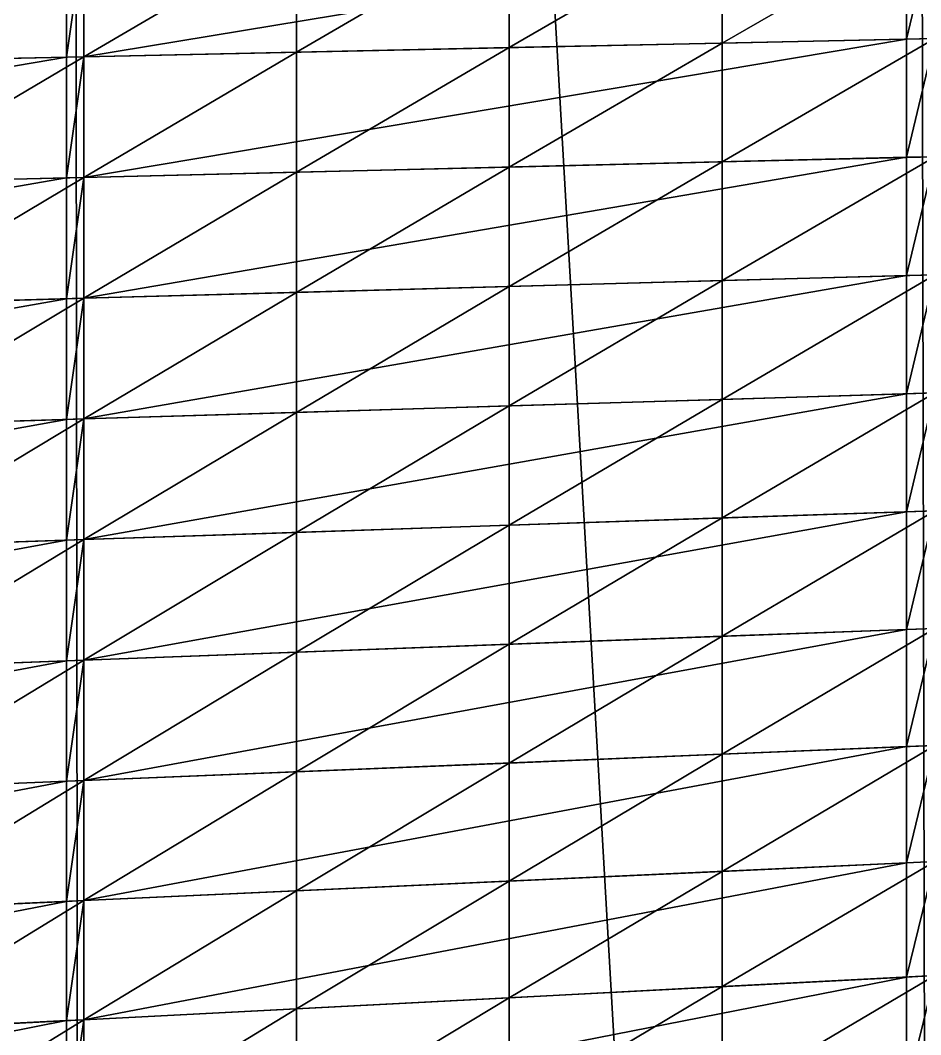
# Model space of a CAD drawing. Header units: metres. Extents: x -3 to 177, y -14 to 14.
# Drawn here: x 166.007 to 167.145, y -2.302 to -1.021 of the extents above; entities that cross this region are included whole.
import ezdxf

# ---------------------------------------------------------------- set-up
doc = ezdxf.new("R2010")
doc.units = ezdxf.units.M
doc.layers.add('FORE_PEAK', color=7, linetype='Continuous', true_color=0x74a6a7)
doc.layers.add('HULL', color=7, linetype='Continuous', true_color=0x528ba5)

msp = doc.modelspace()

# ---------------------------------------------------------------- linework, layer by layer
at = {"layer": 'FORE_PEAK'}
for points in [[(165.0125, 9.9173, 14.777), (165.0125, -9.9173, 14.777), (166.0655, -9.3589, 14.799)], [(165.0125, 9.9173, 14.777), (166.0655, -9.3589, 14.799), (166.0655, 9.3589, 14.799)], [(166.0655, 9.3589, 14.799), (166.0655, -9.3589, 14.799), (166.0875, -9.346, 14.7995)], [(166.0655, 9.3589, 14.799), (166.0875, -9.346, 14.7995), (166.0875, 9.346, 14.7995)], [(166.0875, 9.346, 14.7995), (166.0875, -9.346, 14.7995), (167.1269, -8.7388, 14.8237)], [(166.0875, 9.346, 14.7995), (167.1269, -8.7388, 14.8237), (167.1269, 8.7388, 14.8237)], [(167.1269, 8.7388, 14.8237), (167.1269, -8.7388, 14.8237), (167.1625, -8.718, 14.8245)], [(167.1269, 8.7388, 14.8237), (167.1625, -8.718, 14.8245), (167.1625, 8.718, 14.8245)], [(166.0875, -1.0673, 0.0001), (166.0875, -0.9148), (167.1269, -0.8957)], [(166.0875, -1.0673, 0.0001), (167.1269, -0.8957), (167.1269, -1.045, 0.0002)], [(167.1269, -1.045, 0.0002), (167.1269, -0.8957), (167.1625, -0.8951)], [(167.1269, -1.045, 0.0002), (167.1625, -0.8951), (167.1625, -1.0443, 0.0002)], [(165.0125, -1.091), (165.0125, -0.9352), (166.0655, -0.9152)], [(165.0125, -1.091), (166.0655, -0.9152), (166.0655, -1.0677, 0.0001)], [(166.0655, -1.0677, 0.0001), (166.0655, -0.9152), (166.0875, -0.9148)], [(166.0655, -1.0677, 0.0001), (166.0875, -0.9148), (166.0875, -1.0673, 0.0001)], [(166.0875, -1.2197, 0.0004), (166.0875, -1.0673, 0.0001), (167.1269, -1.045, 0.0002)], [(166.0875, -1.2197, 0.0004), (167.1269, -1.045, 0.0002), (167.1269, -1.1943, 0.0013)], [(167.1269, -1.1943, 0.0013), (167.1269, -1.045, 0.0002), (167.1625, -1.0443, 0.0002)], [(167.1269, -1.1943, 0.0013), (167.1625, -1.0443, 0.0002), (167.1625, -1.1935, 0.0013)], [(165.0125, -1.2469), (165.0125, -1.091), (166.0655, -1.0677, 0.0001)], [(165.0125, -1.2469), (166.0655, -1.0677, 0.0001), (166.0655, -1.2203, 0.0004)], [(166.0655, -1.2203, 0.0004), (166.0655, -1.0677, 0.0001), (166.0875, -1.0673, 0.0001)], [(166.0655, -1.2203, 0.0004), (166.0875, -1.0673, 0.0001), (166.0875, -1.2197, 0.0004)], [(166.0875, -1.3722, 0.0012), (166.0875, -1.2197, 0.0004), (167.1269, -1.1943, 0.0013)], [(166.0875, -1.3722, 0.0012), (167.1269, -1.1943, 0.0013), (167.1269, -1.3436, 0.0036)], [(167.1269, -1.3436, 0.0036), (167.1269, -1.1943, 0.0013), (167.1625, -1.1935, 0.0013)], [(167.1269, -1.3436, 0.0036), (167.1625, -1.1935, 0.0013), (167.1625, -1.3426, 0.0037)], [(165.0125, -1.4028), (165.0125, -1.2469), (166.0655, -1.2203, 0.0004)], [(165.0125, -1.4028), (166.0655, -1.2203, 0.0004), (166.0655, -1.3728, 0.0012)], [(166.0655, -1.3728, 0.0012), (166.0655, -1.2203, 0.0004), (166.0875, -1.2197, 0.0004)], [(166.0655, -1.3728, 0.0012), (166.0875, -1.2197, 0.0004), (166.0875, -1.3722, 0.0012)], [(166.0875, -1.5246, 0.0026), (166.0875, -1.3722, 0.0012), (167.1269, -1.3436, 0.0036)], [(166.0875, -1.5246, 0.0026), (167.1269, -1.3436, 0.0036), (167.1269, -1.4928, 0.0076)], [(167.1269, -1.4928, 0.0076), (167.1269, -1.3436, 0.0036), (167.1625, -1.3426, 0.0037)], [(167.1269, -1.4928, 0.0076), (167.1625, -1.3426, 0.0037), (167.1625, -1.4917, 0.0078)], [(165.0125, -1.5586), (165.0125, -1.4028), (166.0655, -1.3728, 0.0012)], [(165.0125, -1.5586), (166.0655, -1.3728, 0.0012), (166.0655, -1.5253, 0.0025)], [(166.0655, -1.5253, 0.0025), (166.0655, -1.3728, 0.0012), (166.0875, -1.3722, 0.0012)], [(166.0655, -1.5253, 0.0025), (166.0875, -1.3722, 0.0012), (166.0875, -1.5246, 0.0026)], [(166.0875, -1.677, 0.0053), (166.0875, -1.5246, 0.0026), (167.1269, -1.4928, 0.0076)], [(166.0875, -1.677, 0.0053), (167.1269, -1.4928, 0.0076), (167.1269, -1.6418, 0.0155)], [(167.1269, -1.6418, 0.0155), (167.1269, -1.4928, 0.0076), (167.1625, -1.4917, 0.0078)], [(167.1269, -1.6418, 0.0155), (167.1625, -1.4917, 0.0078), (167.1625, -1.6406, 0.0159)], [(165.0125, -1.7145), (165.0125, -1.5586), (166.0655, -1.5253, 0.0025)], [(165.0125, -1.7145), (166.0655, -1.5253, 0.0025), (166.0655, -1.6778, 0.0051)], [(166.0655, -1.6778, 0.0051), (166.0655, -1.5253, 0.0025), (166.0875, -1.5246, 0.0026)], [(166.0655, -1.6778, 0.0051), (166.0875, -1.5246, 0.0026), (166.0875, -1.677, 0.0053)], [(166.0875, -1.8293, 0.0094), (166.0875, -1.677, 0.0053), (167.1269, -1.6418, 0.0155)], [(166.0875, -1.8293, 0.0094), (167.1269, -1.6418, 0.0155), (167.1269, -1.7904, 0.027)], [(167.1269, -1.7904, 0.027), (167.1269, -1.6418, 0.0155), (167.1625, -1.6406, 0.0159)], [(167.1269, -1.7904, 0.027), (167.1625, -1.6406, 0.0159), (167.1625, -1.7891, 0.0276)], [(165.0125, -1.8703, 0.0002), (165.0125, -1.7145), (166.0655, -1.6778, 0.0051)], [(165.0125, -1.8703, 0.0002), (166.0655, -1.6778, 0.0051), (166.0655, -1.8301, 0.009)], [(166.0655, -1.8301, 0.009), (166.0655, -1.6778, 0.0051), (166.0875, -1.677, 0.0053)], [(166.0655, -1.8301, 0.009), (166.0875, -1.677, 0.0053), (166.0875, -1.8293, 0.0094)], [(166.0875, -1.9813, 0.0166), (166.0875, -1.8293, 0.0094), (167.1269, -1.7904, 0.027)], [(166.0875, -1.9813, 0.0166), (167.1269, -1.7904, 0.027), (167.1269, -1.9384, 0.044)], [(167.1269, -1.9384, 0.044), (167.1269, -1.7904, 0.027), (167.1625, -1.7891, 0.0276)], [(167.1269, -1.9384, 0.044), (167.1625, -1.7891, 0.0276), (167.1625, -1.9369, 0.045)], [(165.0125, -2.0262, 0.0018), (165.0125, -1.8703, 0.0002), (166.0655, -1.8301, 0.009)], [(165.0125, -2.0262, 0.0018), (166.0655, -1.8301, 0.009), (166.0655, -1.9822, 0.016)], [(166.0655, -1.9822, 0.016), (166.0655, -1.8301, 0.009), (166.0875, -1.8293, 0.0094)], [(166.0655, -1.9822, 0.016), (166.0875, -1.8293, 0.0094), (166.0875, -1.9813, 0.0166)], [(166.0875, -2.1328, 0.0304), (166.0875, -1.9813, 0.0166), (167.1269, -1.9384, 0.044)], [(166.0875, -2.1328, 0.0304), (167.1269, -1.9384, 0.044), (167.1269, -2.0852, 0.0688)], [(167.1269, -2.0852, 0.0688), (167.1269, -1.9384, 0.044), (167.1625, -1.9369, 0.045)], [(167.1269, -2.0852, 0.0688), (167.1625, -1.9369, 0.045), (167.1625, -2.0836, 0.0701)], [(165.0125, -2.1819, 0.0079), (165.0125, -2.0262, 0.0018), (166.0655, -1.9822, 0.016)], [(165.0125, -2.1819, 0.0079), (166.0655, -1.9822, 0.016), (166.0655, -2.1338, 0.0296)], [(166.0655, -2.1338, 0.0296), (166.0655, -1.9822, 0.016), (166.0875, -1.9813, 0.0166)], [(166.0655, -2.1338, 0.0296), (166.0875, -1.9813, 0.0166), (166.0875, -2.1328, 0.0304)], [(166.0875, -2.2833, 0.0476), (166.0875, -2.1328, 0.0304), (167.1269, -2.0852, 0.0688)], [(166.0875, -2.2833, 0.0476), (167.1269, -2.0852, 0.0688), (167.1269, -2.2293, 0.1037)], [(167.1269, -2.2293, 0.1037), (167.1269, -2.0852, 0.0688), (167.1625, -2.0836, 0.0701)], [(167.1269, -2.2293, 0.1037), (167.1625, -2.0836, 0.0701), (167.1625, -2.2275, 0.1056)], [(165.0125, -2.3376, 0.0139), (165.0125, -2.1819, 0.0079), (166.0655, -2.1338, 0.0296)], [(165.0125, -2.3376, 0.0139), (166.0655, -2.1338, 0.0296), (166.0655, -2.2844, 0.0464)], [(166.0655, -2.2844, 0.0464), (166.0655, -2.1338, 0.0296), (166.0875, -2.1328, 0.0304)], [(166.0655, -2.2844, 0.0464), (166.0875, -2.1328, 0.0304), (166.0875, -2.2833, 0.0476)], [(167.1269, -2.3726, 0.1432), (167.1269, -2.2293, 0.1037), (167.1625, -2.2275, 0.1056)], [(167.1269, -2.3726, 0.1432), (167.1625, -2.2275, 0.1056), (167.1625, -2.3705, 0.1457)], [(166.0875, -2.4331, 0.0724), (166.0875, -2.2833, 0.0476), (167.1269, -2.2293, 0.1037)], [(166.0875, -2.4331, 0.0724), (167.1269, -2.2293, 0.1037), (167.1269, -2.3726, 0.1432)], [(165.0125, -2.4927, 0.0268), (165.0125, -2.3376, 0.0139), (166.0655, -2.2844, 0.0464)], [(165.0125, -2.4927, 0.0268), (166.0655, -2.2844, 0.0464), (166.0655, -2.4343, 0.0709)], [(166.0655, -2.4343, 0.0709), (166.0655, -2.2844, 0.0464), (166.0875, -2.2833, 0.0476)], [(166.0655, -2.4343, 0.0709), (166.0875, -2.2833, 0.0476), (166.0875, -2.4331, 0.0724)]]:
    msp.add_3dface(points, dxfattribs=at)
at = {"layer": 'HULL'}
for points in [[(166.8938, -1.05, 0.0002), (166.8938, -0.9), (167.1625, -0.8951)], [(166.8938, -1.05, 0.0002), (167.1625, -0.8951), (167.1625, -1.0443, 0.0002)], [(166.3562, -1.0615, 0.0001), (166.3562, -0.9099), (166.625, -0.9049)], [(166.3562, -1.0615, 0.0001), (166.625, -0.9049), (166.625, -1.0558, 0.0002)], [(166.625, -1.0558, 0.0002), (166.625, -0.9049), (166.8938, -0.9)], [(166.625, -1.0558, 0.0002), (166.8938, -0.9), (166.8938, -1.05, 0.0002)], [(165.8188, -1.073, 0), (165.8188, -0.9197), (166.0875, -0.9148)], [(165.8188, -1.073, 0), (166.0875, -0.9148), (166.0875, -1.0673, 0.0001)], [(166.0875, -1.0673, 0.0001), (166.0875, -0.9148), (166.3562, -0.9099)], [(166.0875, -1.0673, 0.0001), (166.3562, -0.9099), (166.3562, -1.0615, 0.0001)], [(166.625, -1.2066, 0.0009), (166.625, -1.0558, 0.0002), (166.8938, -1.05, 0.0002)], [(166.625, -1.2066, 0.0009), (166.8938, -1.05, 0.0002), (166.8938, -1.2, 0.0011)], [(166.8938, -1.2, 0.0011), (166.8938, -1.05, 0.0002), (167.1625, -1.0443, 0.0002)], [(166.8938, -1.2, 0.0011), (167.1625, -1.0443, 0.0002), (167.1625, -1.1935, 0.0013)], [(166.0875, -1.2197, 0.0004), (166.0875, -1.0673, 0.0001), (166.3562, -1.0615, 0.0001)], [(166.0875, -1.2197, 0.0004), (166.3562, -1.0615, 0.0001), (166.3562, -1.2132, 0.0006)], [(166.3562, -1.2132, 0.0006), (166.3562, -1.0615, 0.0001), (166.625, -1.0558, 0.0002)], [(166.3562, -1.2132, 0.0006), (166.625, -1.0558, 0.0002), (166.625, -1.2066, 0.0009)], [(165.8188, -1.2263, 0.0002), (165.8188, -1.073, 0), (166.0875, -1.0673, 0.0001)], [(165.8188, -1.2263, 0.0002), (166.0875, -1.0673, 0.0001), (166.0875, -1.2197, 0.0004)], [(166.625, -1.3574, 0.0024), (166.625, -1.2066, 0.0009), (166.8938, -1.2, 0.0011)], [(166.625, -1.3574, 0.0024), (166.8938, -1.2, 0.0011), (166.8938, -1.35, 0.0031)], [(166.8938, -1.35, 0.0031), (166.8938, -1.2, 0.0011), (167.1625, -1.1935, 0.0013)], [(166.8938, -1.35, 0.0031), (167.1625, -1.1935, 0.0013), (167.1625, -1.3426, 0.0037)], [(166.0875, -1.3722, 0.0012), (166.0875, -1.2197, 0.0004), (166.3562, -1.2132, 0.0006)], [(166.0875, -1.3722, 0.0012), (166.3562, -1.2132, 0.0006), (166.3562, -1.3648, 0.0018)], [(166.3562, -1.3648, 0.0018), (166.3562, -1.2132, 0.0006), (166.625, -1.2066, 0.0009)], [(166.3562, -1.3648, 0.0018), (166.625, -1.2066, 0.0009), (166.625, -1.3574, 0.0024)], [(165.8188, -1.3796, 0.0006), (165.8188, -1.2263, 0.0002), (166.0875, -1.2197, 0.0004)], [(165.8188, -1.3796, 0.0006), (166.0875, -1.2197, 0.0004), (166.0875, -1.3722, 0.0012)], [(166.8938, -1.4999, 0.0065), (166.8938, -1.35, 0.0031), (167.1625, -1.3426, 0.0037)], [(166.8938, -1.4999, 0.0065), (167.1625, -1.3426, 0.0037), (167.1625, -1.4917, 0.0078)], [(166.3562, -1.5164, 0.0039), (166.3562, -1.3648, 0.0018), (166.625, -1.3574, 0.0024)], [(166.3562, -1.5164, 0.0039), (166.625, -1.3574, 0.0024), (166.625, -1.5082, 0.0052)], [(166.625, -1.5082, 0.0052), (166.625, -1.3574, 0.0024), (166.8938, -1.35, 0.0031)], [(166.625, -1.5082, 0.0052), (166.8938, -1.35, 0.0031), (166.8938, -1.4999, 0.0065)], [(166.0875, -1.5246, 0.0026), (166.0875, -1.3722, 0.0012), (166.3562, -1.3648, 0.0018)], [(166.0875, -1.5246, 0.0026), (166.3562, -1.3648, 0.0018), (166.3562, -1.5164, 0.0039)], [(165.8188, -1.5329, 0.0013), (165.8188, -1.3796, 0.0006), (166.0875, -1.3722, 0.0012)], [(165.8188, -1.5329, 0.0013), (166.0875, -1.3722, 0.0012), (166.0875, -1.5246, 0.0026)], [(166.8938, -1.6497, 0.0132), (166.8938, -1.4999, 0.0065), (167.1625, -1.4917, 0.0078)], [(166.8938, -1.6497, 0.0132), (167.1625, -1.4917, 0.0078), (167.1625, -1.6406, 0.0159)], [(166.3562, -1.6679, 0.0079), (166.3562, -1.5164, 0.0039), (166.625, -1.5082, 0.0052)], [(166.3562, -1.6679, 0.0079), (166.625, -1.5082, 0.0052), (166.625, -1.6588, 0.0106)], [(166.625, -1.6588, 0.0106), (166.625, -1.5082, 0.0052), (166.8938, -1.4999, 0.0065)], [(166.625, -1.6588, 0.0106), (166.8938, -1.4999, 0.0065), (166.8938, -1.6497, 0.0132)], [(166.0875, -1.677, 0.0053), (166.0875, -1.5246, 0.0026), (166.3562, -1.5164, 0.0039)], [(166.0875, -1.677, 0.0053), (166.3562, -1.5164, 0.0039), (166.3562, -1.6679, 0.0079)], [(165.8188, -1.6861, 0.0026), (165.8188, -1.5329, 0.0013), (166.0875, -1.5246, 0.0026)], [(165.8188, -1.6861, 0.0026), (166.0875, -1.5246, 0.0026), (166.0875, -1.677, 0.0053)], [(166.625, -1.8092, 0.0185), (166.625, -1.6588, 0.0106), (166.8938, -1.6497, 0.0132)], [(166.625, -1.8092, 0.0185), (166.8938, -1.6497, 0.0132), (166.8938, -1.7991, 0.023)], [(166.8938, -1.7991, 0.023), (166.8938, -1.6497, 0.0132), (167.1625, -1.6406, 0.0159)], [(166.8938, -1.7991, 0.023), (167.1625, -1.6406, 0.0159), (167.1625, -1.7891, 0.0276)], [(166.3562, -1.8192, 0.0139), (166.3562, -1.6679, 0.0079), (166.625, -1.6588, 0.0106)], [(166.3562, -1.8192, 0.0139), (166.625, -1.6588, 0.0106), (166.625, -1.8092, 0.0185)], [(165.8188, -1.8393, 0.0049), (165.8188, -1.6861, 0.0026), (166.0875, -1.677, 0.0053)], [(165.8188, -1.8393, 0.0049), (166.0875, -1.677, 0.0053), (166.0875, -1.8293, 0.0094)], [(166.0875, -1.8293, 0.0094), (166.0875, -1.677, 0.0053), (166.3562, -1.6679, 0.0079)], [(166.0875, -1.8293, 0.0094), (166.3562, -1.6679, 0.0079), (166.3562, -1.8192, 0.0139)], [(166.8938, -1.948, 0.0379), (166.8938, -1.7991, 0.023), (167.1625, -1.7891, 0.0276)], [(166.8938, -1.948, 0.0379), (167.1625, -1.7891, 0.0276), (167.1625, -1.9369, 0.045)], [(166.625, -1.9591, 0.0308), (166.625, -1.8092, 0.0185), (166.8938, -1.7991, 0.023)], [(166.625, -1.9591, 0.0308), (166.8938, -1.7991, 0.023), (166.8938, -1.948, 0.0379)], [(166.3562, -1.9702, 0.0237), (166.3562, -1.8192, 0.0139), (166.625, -1.8092, 0.0185)], [(166.3562, -1.9702, 0.0237), (166.625, -1.8092, 0.0185), (166.625, -1.9591, 0.0308)], [(165.8188, -1.9923, 0.0095), (165.8188, -1.8393, 0.0049), (166.0875, -1.8293, 0.0094)], [(165.8188, -1.9923, 0.0095), (166.0875, -1.8293, 0.0094), (166.0875, -1.9813, 0.0166)], [(166.0875, -1.9813, 0.0166), (166.0875, -1.8293, 0.0094), (166.3562, -1.8192, 0.0139)], [(166.0875, -1.9813, 0.0166), (166.3562, -1.8192, 0.0139), (166.3562, -1.9702, 0.0237)], [(166.8938, -2.0959, 0.0602), (166.8938, -1.948, 0.0379), (167.1625, -1.9369, 0.045)], [(166.8938, -2.0959, 0.0602), (167.1625, -1.9369, 0.045), (167.1625, -2.0836, 0.0701)], [(166.3562, -2.1205, 0.0403), (166.3562, -1.9702, 0.0237), (166.625, -1.9591, 0.0308)], [(166.3562, -2.1205, 0.0403), (166.625, -1.9591, 0.0308), (166.625, -2.1082, 0.0502)], [(166.625, -2.1082, 0.0502), (166.625, -1.9591, 0.0308), (166.8938, -1.948, 0.0379)], [(166.625, -2.1082, 0.0502), (166.8938, -1.948, 0.0379), (166.8938, -2.0959, 0.0602)], [(166.0875, -2.1328, 0.0304), (166.0875, -1.9813, 0.0166), (166.3562, -1.9702, 0.0237)], [(166.0875, -2.1328, 0.0304), (166.3562, -1.9702, 0.0237), (166.3562, -2.1205, 0.0403)], [(165.8188, -2.145, 0.0204), (165.8188, -1.9923, 0.0095), (166.0875, -1.9813, 0.0166)], [(165.8188, -2.145, 0.0204), (166.0875, -1.9813, 0.0166), (166.0875, -2.1328, 0.0304)], [(166.8938, -2.2414, 0.0911), (166.8938, -2.0959, 0.0602), (167.1625, -2.0836, 0.0701)], [(166.8938, -2.2414, 0.0911), (167.1625, -2.0836, 0.0701), (167.1625, -2.2275, 0.1056)], [(166.625, -2.2554, 0.0766), (166.625, -2.1082, 0.0502), (166.8938, -2.0959, 0.0602)], [(166.625, -2.2554, 0.0766), (166.8938, -2.0959, 0.0602), (166.8938, -2.2414, 0.0911)], [(166.3562, -2.2693, 0.0621), (166.3562, -2.1205, 0.0403), (166.625, -2.1082, 0.0502)], [(166.3562, -2.2693, 0.0621), (166.625, -2.1082, 0.0502), (166.625, -2.2554, 0.0766)], [(166.0875, -2.2833, 0.0476), (166.0875, -2.1328, 0.0304), (166.3562, -2.1205, 0.0403)], [(166.0875, -2.2833, 0.0476), (166.3562, -2.1205, 0.0403), (166.3562, -2.2693, 0.0621)], [(165.8188, -2.2973, 0.0331), (165.8188, -2.145, 0.0204), (166.0875, -2.1328, 0.0304)], [(165.8188, -2.2973, 0.0331), (166.0875, -2.1328, 0.0304), (166.0875, -2.2833, 0.0476)], [(166.8938, -2.3861, 0.1273), (166.8938, -2.2414, 0.0911), (167.1625, -2.2275, 0.1056)], [(166.8938, -2.3861, 0.1273), (167.1625, -2.2275, 0.1056), (167.1625, -2.3705, 0.1457)], [(166.625, -2.4018, 0.109), (166.625, -2.2554, 0.0766), (166.8938, -2.2414, 0.0911)], [(166.625, -2.4018, 0.109), (166.8938, -2.2414, 0.0911), (166.8938, -2.3861, 0.1273)], [(166.3562, -2.4174, 0.0907), (166.3562, -2.2693, 0.0621), (166.625, -2.2554, 0.0766)], [(166.3562, -2.4174, 0.0907), (166.625, -2.2554, 0.0766), (166.625, -2.4018, 0.109)], [(166.0875, -2.4331, 0.0724), (166.0875, -2.2833, 0.0476), (166.3562, -2.2693, 0.0621)], [(166.0875, -2.4331, 0.0724), (166.3562, -2.2693, 0.0621), (166.3562, -2.4174, 0.0907)], [(165.8188, -2.4487, 0.0541), (165.8188, -2.2973, 0.0331), (166.0875, -2.2833, 0.0476)], [(165.8188, -2.4487, 0.0541), (166.0875, -2.2833, 0.0476), (166.0875, -2.4331, 0.0724)]]:
    msp.add_3dface(points, dxfattribs=at)

doc.saveas('drawing.dxf')
